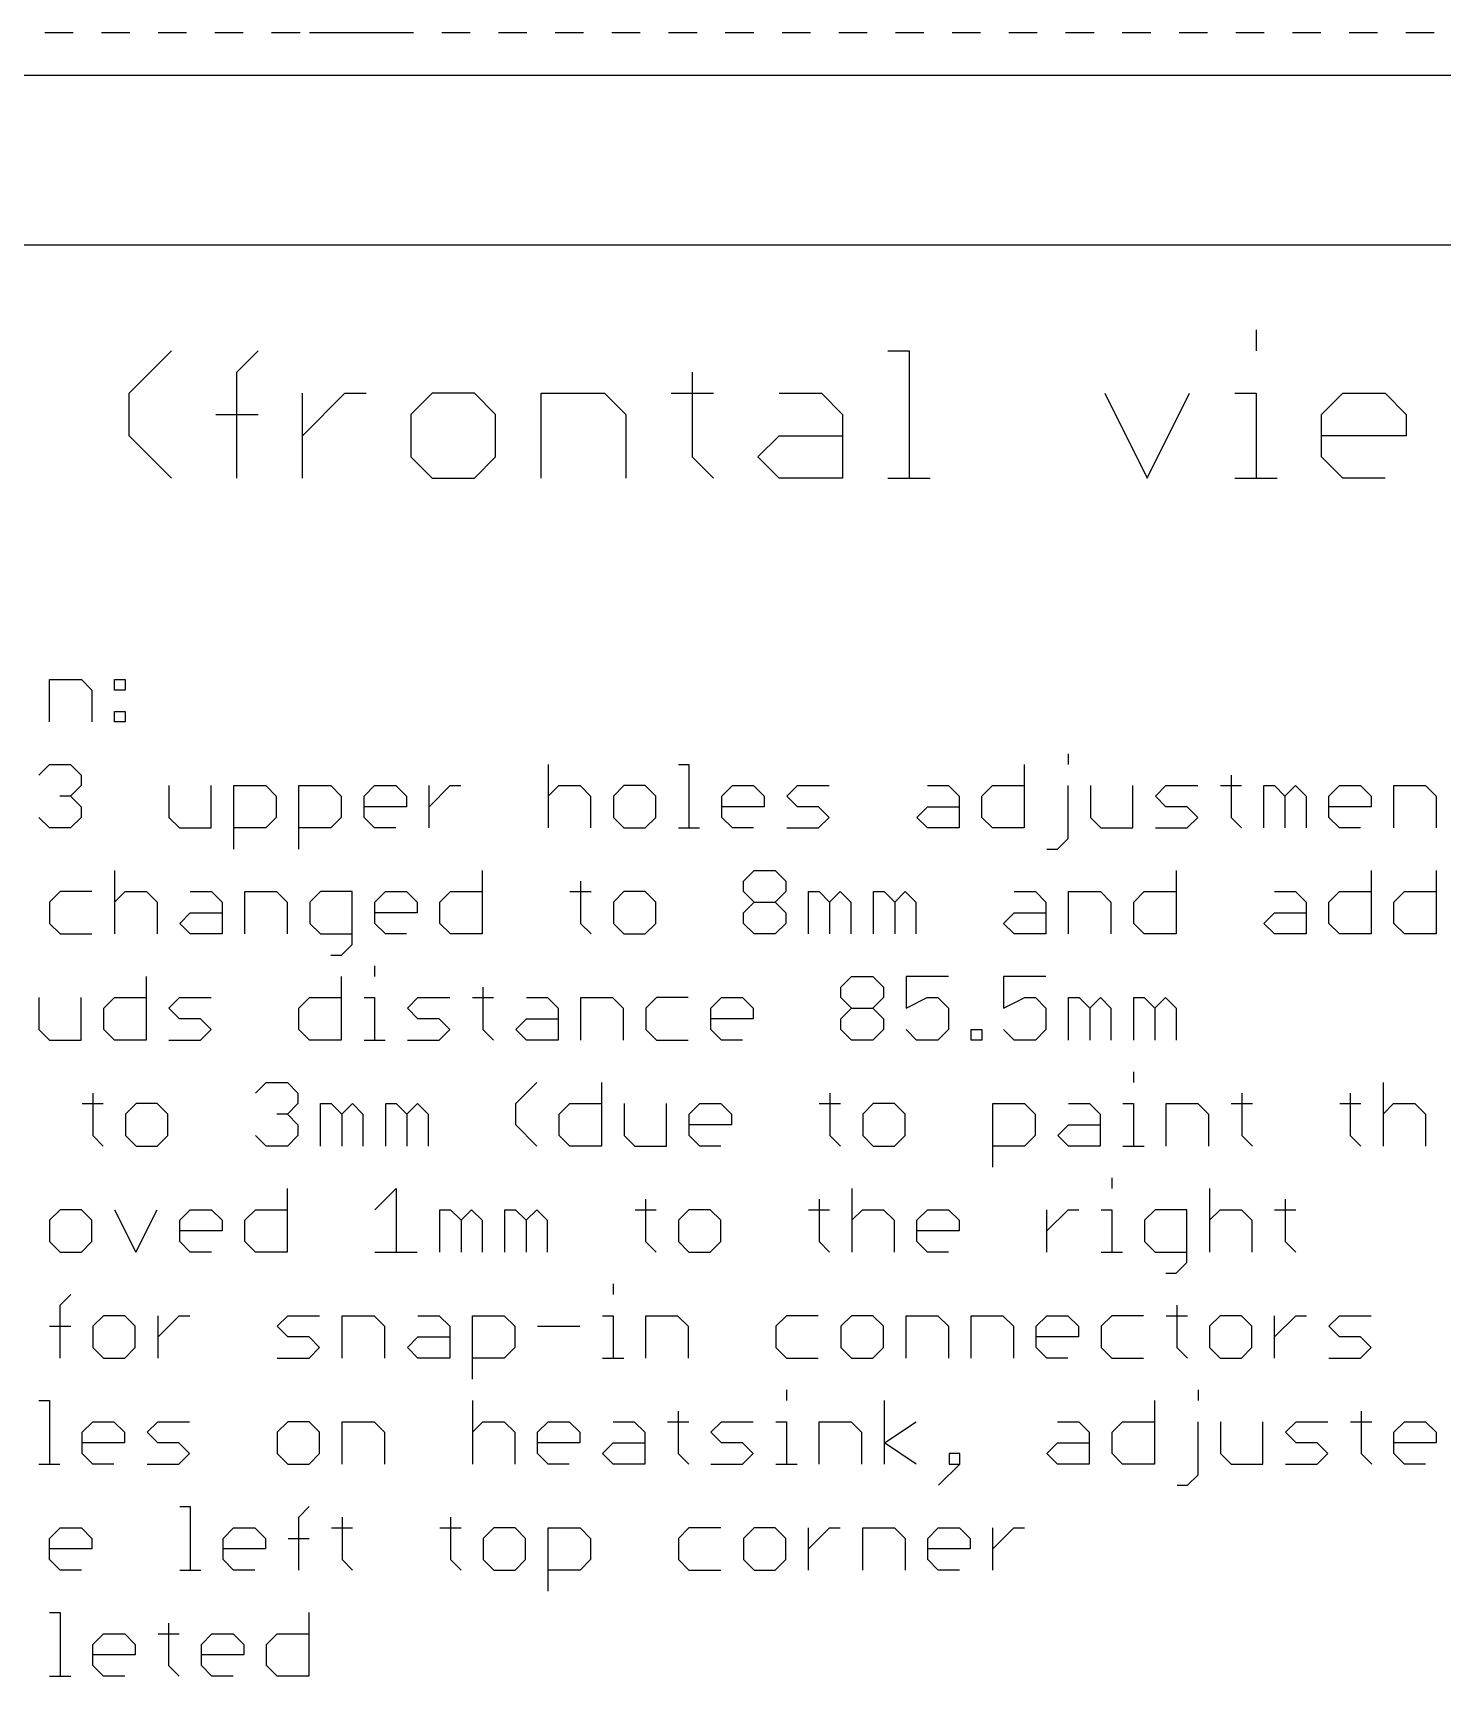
# Model space of a CAD drawing. Extents: x -7 to 590, y -59 to 445.
# Drawn here: x 54.8 to 104.6, y -58.1 to 0 of the extents above; entities that cross this region are included whole.
import ezdxf

# ---------------------------------------------------------------- set-up
doc = ezdxf.new("R2010")
doc.units = 0
doc.layers.add('20', color=7, linetype='CONTINUOUS')
doc.layers.add('47', color=2, linetype='CONTINUOUS')

msp = doc.modelspace()

# ---------------------------------------------------------------- linework, layer by layer
at = {"layer": '20'}
for p, q in [((56.1857, 0), (55.1786, 0)), ((58.1929, 0), (57.1857, 0)), ((60.2, 0), (59.1929, 0)), ((62.2071, 0), (61.2, 0)), ((64.2143, 0), (63.2071, 0)), ((66.2214, 0), (65.2143, 0)), ((68.2286, 0), (67.2214, 0)), ((70.2357, 0), (69.2286, 0)), ((72.2429, 0), (71.2357, 0)), ((74.25, 0), (73.2429, 0)), ((76.2571, 0), (75.25, 0)), ((78.2643, 0), (77.2571, 0)), ((80.2714, 0), (79.2643, 0)), ((82.2786, 0), (81.2714, 0)), ((84.2857, 0), (83.2786, 0)), ((86.2929, 0), (85.2857, 0)), ((88.3, 0), (87.2929, 0)), ((90.3071, 0), (89.3, 0)), ((92.3143, 0), (91.3071, 0)), ((94.3214, 0), (93.3143, 0)), ((96.3286, 0), (95.3214, 0)), ((98.3357, 0), (97.3286, 0)), ((100.3429, 0), (99.3357, 0)), ((102.35, 0), (101.3429, 0)), ((104.3571, 0), (103.35, 0)), ((5, -1.5), (285, -1.5))]:
    msp.add_line(p, q, dxfattribs=at)
at = {"layer": '47'}
for p, q in [((67.5, 0), (64.55, 0)), ((0.065, -7.5), (289.935, -7.5)), ((98.0473, -10.5009), (98.0473, -11.2502)), ((58.1646, -12.7488), (59.6632, -11.2502)), ((61.9832, -11.9995), (62.7325, -11.2502)), ((85.0209, -11.2502), (85.7702, -11.2502)), ((85.7702, -11.2502), (85.7702, -15.746)), ((61.9832, -15.746), (61.9832, -11.9995)), ((78.097, -11.9995), (78.097, -14.9967)), ((58.1646, -14.2474), (58.1646, -12.7488)), ((64.3032, -15.746), (64.3032, -12.7488)), ((64.3032, -14.2474), (65.8018, -12.7488)), ((65.8018, -12.7488), (66.5511, -12.7488)), ((68.8891, -12.7488), (68.1398, -13.4981)), ((70.3877, -12.7488), (68.8891, -12.7488)), ((71.137, -13.4981), (70.3877, -12.7488)), ((72.7437, -15.746), (72.7437, -12.7488)), ((72.7437, -12.7488), (74.9916, -12.7488)), ((74.9916, -12.7488), (75.7409, -13.4981)), ((77.3476, -12.7488), (78.8463, -12.7488)), ((81.1662, -12.7488), (82.6649, -12.7488)), ((82.6649, -12.7488), (83.4142, -13.4981)), ((92.6941, -12.7488), (94.1927, -15.746)), ((94.1927, -15.746), (95.6913, -12.7488)), ((97.298, -12.7488), (98.0473, -12.7488)), ((98.0473, -12.7488), (98.0473, -15.746)), ((100.3673, -13.4981), (101.1166, -12.7488)), ((101.1166, -12.7488), (102.6152, -12.7488)), ((102.6152, -12.7488), (103.3645, -13.4981)), ((61.2339, -13.4981), (62.7325, -13.4981)), ((68.1398, -13.4981), (68.1398, -14.9967)), ((71.137, -14.9967), (71.137, -13.4981)), ((75.7409, -13.4981), (75.7409, -15.746)), ((83.4142, -13.4981), (83.4142, -15.746)), ((100.3673, -14.9967), (100.3673, -13.4981)), ((103.3645, -13.4981), (103.3645, -14.2474)), ((59.6632, -15.746), (58.1646, -14.2474)), ((80.4169, -14.9967), (81.1662, -14.2474)), ((81.1662, -14.2474), (83.4142, -14.2474)), ((103.3645, -14.2474), (100.3673, -14.2474)), ((68.1398, -14.9967), (68.8891, -15.746)), ((70.3877, -15.746), (71.137, -14.9967)), ((78.097, -14.9967), (78.8463, -15.746)), ((81.1662, -15.746), (80.4169, -14.9967)), ((101.1166, -15.746), (100.3673, -14.9967)), ((68.8891, -15.746), (70.3877, -15.746)), ((83.4142, -15.746), (81.1662, -15.746)), ((85.0209, -15.746), (86.5195, -15.746)), ((97.298, -15.746), (98.7966, -15.746)), ((102.6152, -15.746), (101.1166, -15.746)), ((55.3519, -24.373), (55.3519, -22.8744)), ((55.3519, -22.8744), (56.4759, -22.8744)), ((56.4759, -22.8744), (56.8506, -23.249)), ((56.8506, -23.249), (56.8506, -24.373)), ((57.6539, -22.8744), (58.0286, -22.8744)), ((57.6539, -23.249), (57.6539, -22.8744)), ((58.0286, -23.249), (57.6539, -23.249)), ((58.0286, -22.8744), (58.0286, -23.249)), ((57.6539, -23.9983), (58.0286, -23.9983)), ((57.6539, -24.373), (57.6539, -23.9983)), ((58.0286, -24.373), (57.6539, -24.373)), ((58.0286, -23.9983), (58.0286, -24.373)), ((91.398, -25.5004), (91.398, -25.8751)), ((54.9683, -26.2497), (55.3429, -25.8751)), ((55.3429, -25.8751), (56.0922, -25.8751)), ((56.0922, -25.8751), (56.4669, -26.2497)), ((73.0003, -25.8751), (73.0003, -28.123)), ((77.6043, -25.8751), (77.9789, -25.8751)), ((77.9789, -25.8751), (77.9789, -28.123)), ((89.8454, -25.8751), (89.8454, -28.123)), ((56.4669, -26.6244), (56.0922, -26.999)), ((56.4669, -26.2497), (56.4669, -26.6244)), ((59.5722, -26.6244), (59.5722, -27.7483)), ((61.0708, -28.123), (61.0708, -26.6244)), ((61.8742, -28.8723), (61.8742, -26.6244)), ((61.8742, -26.6244), (62.9981, -26.6244)), ((62.9981, -26.6244), (63.3728, -26.999)), ((64.1761, -28.8723), (64.1761, -26.6244)), ((64.1761, -26.6244), (65.3001, -26.6244)), ((65.3001, -26.6244), (65.6748, -26.999)), ((66.4781, -26.999), (66.8528, -26.6244)), ((66.8528, -26.6244), (67.6021, -26.6244)), ((67.6021, -26.6244), (67.9767, -26.999)), ((68.7801, -28.123), (68.7801, -26.6244)), ((68.7801, -27.3737), (69.5294, -26.6244)), ((69.5294, -26.6244), (69.904, -26.6244)), ((73.0003, -26.999), (73.375, -26.6244)), ((73.375, -26.6244), (74.1243, -26.6244)), ((74.1243, -26.6244), (74.499, -26.999)), ((75.677, -26.6244), (75.3023, -26.999)), ((76.4263, -26.6244), (75.677, -26.6244)), ((76.8009, -26.999), (76.4263, -26.6244)), ((79.1389, -26.999), (79.5136, -26.6244)), ((79.5136, -26.6244), (80.2629, -26.6244)), ((80.2629, -26.6244), (80.6375, -26.999)), ((81.4409, -26.999), (81.8155, -26.6244)), ((81.8155, -26.6244), (82.9395, -26.6244)), ((86.4195, -26.6244), (87.1688, -26.6244)), ((87.1688, -26.6244), (87.5434, -26.999)), ((88.3468, -26.999), (88.7214, -26.6244)), ((88.7214, -26.6244), (89.8454, -26.6244)), ((91.398, -28.4977), (91.398, -26.6244)), ((92.1834, -26.6244), (92.1834, -27.7483)), ((93.682, -28.123), (93.682, -26.6244)), ((94.4854, -26.999), (94.86, -26.6244)), ((94.86, -26.6244), (95.984, -26.6244)), ((96.7873, -26.6244), (97.5366, -26.6244)), ((97.162, -26.2497), (97.162, -27.7483)), ((98.322, -28.123), (98.322, -26.6244)), ((98.322, -26.6244), (98.6966, -26.6244)), ((98.6966, -26.6244), (99.0713, -26.999)), ((99.0713, -26.999), (99.4459, -26.6244)), ((99.4459, -26.6244), (99.8206, -26.999)), ((100.6239, -26.999), (100.9986, -26.6244)), ((100.9986, -26.6244), (101.7479, -26.6244)), ((101.7479, -26.6244), (102.1225, -26.999)), ((102.9259, -28.123), (102.9259, -26.6244)), ((102.9259, -26.6244), (104.0499, -26.6244)), ((104.0499, -26.6244), (104.4245, -26.999)), ((56.0922, -26.999), (55.7176, -26.999)), ((56.0922, -26.999), (56.4669, -27.3737)), ((63.3728, -26.999), (63.3728, -27.7483)), ((65.6748, -26.999), (65.6748, -27.7483)), ((66.4781, -27.7483), (66.4781, -26.999)), ((67.9767, -26.999), (67.9767, -27.3737)), ((74.499, -26.999), (74.499, -28.123)), ((75.3023, -26.999), (75.3023, -27.7483)), ((76.8009, -27.7483), (76.8009, -26.999)), ((79.1389, -27.7483), (79.1389, -26.999)), ((80.6375, -26.999), (80.6375, -27.3737)), ((81.8155, -27.3737), (81.4409, -26.999)), ((87.5434, -26.999), (87.5434, -28.123)), ((88.3468, -27.7483), (88.3468, -26.999)), ((94.86, -27.3737), (94.4854, -26.999)), ((99.0713, -26.999), (99.0713, -28.123)), ((99.8206, -26.999), (99.8206, -28.123)), ((100.6239, -27.7483), (100.6239, -26.999)), ((102.1225, -26.999), (102.1225, -27.3737)), ((104.4245, -26.999), (104.4245, -28.123)), ((55.3429, -28.123), (54.9683, -27.7483)), ((56.4669, -27.7483), (56.0922, -28.123)), ((56.4669, -27.3737), (56.4669, -27.7483)), ((59.5722, -27.7483), (59.9469, -28.123)), ((63.3728, -27.7483), (62.9981, -28.123)), ((65.6748, -27.7483), (65.3001, -28.123)), ((67.9767, -27.3737), (66.4781, -27.3737)), ((66.8528, -28.123), (66.4781, -27.7483)), ((75.3023, -27.7483), (75.677, -28.123)), ((76.4263, -28.123), (76.8009, -27.7483)), ((80.6375, -27.3737), (79.1389, -27.3737)), ((79.5136, -28.123), (79.1389, -27.7483)), ((82.5648, -27.3737), (81.8155, -27.3737)), ((82.9395, -27.7483), (82.5648, -27.3737)), ((82.5648, -28.123), (82.9395, -27.7483)), ((86.0448, -27.7483), (86.4195, -27.3737)), ((86.4195, -28.123), (86.0448, -27.7483)), ((86.4195, -27.3737), (87.5434, -27.3737)), ((88.7214, -28.123), (88.3468, -27.7483)), ((92.1834, -27.7483), (92.558, -28.123)), ((95.6093, -27.3737), (94.86, -27.3737)), ((95.984, -27.7483), (95.6093, -27.3737)), ((95.6093, -28.123), (95.984, -27.7483)), ((97.162, -27.7483), (97.5366, -28.123)), ((102.1225, -27.3737), (100.6239, -27.3737)), ((100.9986, -28.123), (100.6239, -27.7483)), ((56.0922, -28.123), (55.3429, -28.123)), ((59.9469, -28.123), (61.0708, -28.123)), ((62.9981, -28.123), (61.8742, -28.123)), ((65.3001, -28.123), (64.1761, -28.123)), ((67.6021, -28.123), (66.8528, -28.123)), ((75.677, -28.123), (76.4263, -28.123)), ((77.6043, -28.123), (78.3536, -28.123)), ((80.2629, -28.123), (79.5136, -28.123)), ((81.4409, -28.123), (82.5648, -28.123)), ((87.5434, -28.123), (86.4195, -28.123)), ((89.8454, -28.123), (88.7214, -28.123)), ((92.558, -28.123), (93.682, -28.123)), ((94.4854, -28.123), (95.6093, -28.123)), ((101.7479, -28.123), (100.9986, -28.123)), ((90.6487, -28.8723), (91.0234, -28.8723)), ((91.0234, -28.8723), (91.398, -28.4977)), ((57.6539, -29.6251), (57.6539, -31.873)), ((70.6623, -29.6251), (70.6623, -31.873)), ((79.9062, -29.9997), (80.2809, -29.6251)), ((80.2809, -29.6251), (81.0302, -29.6251)), ((81.0302, -29.6251), (81.4049, -29.9997)), ((95.2166, -29.6251), (95.2166, -31.873)), ((102.1225, -29.6251), (102.1225, -31.873)), ((104.4245, -29.6251), (104.4245, -31.873)), ((74.1423, -29.9997), (74.1423, -31.4983)), ((79.9062, -30.3744), (79.9062, -29.9997)), ((81.4049, -29.9997), (81.4049, -30.3744)), ((55.7266, -30.3744), (55.3519, -30.749)), ((55.3519, -30.749), (55.3519, -31.4983)), ((56.8506, -30.3744), (55.7266, -30.3744)), ((57.6539, -30.749), (58.0286, -30.3744)), ((58.0286, -30.3744), (58.7779, -30.3744)), ((58.7779, -30.3744), (59.1525, -30.749)), ((59.1525, -30.749), (59.1525, -31.873)), ((60.3305, -30.3744), (61.0798, -30.3744)), ((61.0798, -30.3744), (61.4545, -30.749)), ((61.4545, -30.749), (61.4545, -31.873)), ((62.2578, -31.873), (62.2578, -30.3744)), ((62.2578, -30.3744), (63.3818, -30.3744)), ((63.3818, -30.3744), (63.7564, -30.749)), ((63.7564, -30.749), (63.7564, -31.873)), ((64.9345, -30.3744), (64.5598, -30.749)), ((64.5598, -30.749), (64.5598, -31.4983)), ((66.0584, -30.3744), (64.9345, -30.3744)), ((66.0584, -32.2477), (66.0584, -30.3744)), ((66.8618, -30.749), (67.2364, -30.3744)), ((66.8618, -31.4983), (66.8618, -30.749)), ((67.2364, -30.3744), (67.9857, -30.3744)), ((67.9857, -30.3744), (68.3604, -30.749)), ((68.3604, -30.749), (68.3604, -31.1237)), ((69.1637, -30.749), (69.5384, -30.3744)), ((69.1637, -31.4983), (69.1637, -30.749)), ((69.5384, -30.3744), (70.6623, -30.3744)), ((73.7677, -30.3744), (74.517, -30.3744)), ((75.677, -30.3744), (75.3023, -30.749)), ((75.3023, -30.749), (75.3023, -31.4983)), ((76.4263, -30.3744), (75.677, -30.3744)), ((76.8009, -30.749), (76.4263, -30.3744)), ((76.8009, -31.4983), (76.8009, -30.749)), ((80.2809, -30.749), (79.9062, -30.3744)), ((79.9062, -31.1237), (80.2809, -30.749)), ((80.2809, -30.749), (81.0302, -30.749)), ((81.4049, -30.3744), (81.0302, -30.749)), ((81.0302, -30.749), (81.4049, -31.1237)), ((82.2082, -31.873), (82.2082, -30.3744)), ((82.2082, -30.3744), (82.5829, -30.3744)), ((82.5829, -30.3744), (82.9575, -30.749)), ((82.9575, -30.749), (83.3322, -30.3744)), ((82.9575, -30.749), (82.9575, -31.873)), ((83.3322, -30.3744), (83.7068, -30.749)), ((83.7068, -30.749), (83.7068, -31.873)), ((84.5102, -31.873), (84.5102, -30.3744)), ((84.5102, -30.3744), (84.8848, -30.3744)), ((84.8848, -30.3744), (85.2595, -30.749)), ((85.2595, -30.749), (85.6341, -30.3744)), ((85.2595, -30.749), (85.2595, -31.873)), ((85.6341, -30.3744), (86.0088, -30.749)), ((86.0088, -30.749), (86.0088, -31.873)), ((89.4888, -30.3744), (90.2381, -30.3744)), ((90.2381, -30.3744), (90.6127, -30.749)), ((90.6127, -30.749), (90.6127, -31.873)), ((91.4161, -31.873), (91.4161, -30.3744)), ((91.4161, -30.3744), (92.54, -30.3744)), ((92.54, -30.3744), (92.9147, -30.749)), ((92.9147, -30.749), (92.9147, -31.873)), ((93.718, -30.749), (94.0927, -30.3744)), ((93.718, -31.4983), (93.718, -30.749)), ((94.0927, -30.3744), (95.2166, -30.3744)), ((98.6966, -30.3744), (99.4459, -30.3744)), ((99.4459, -30.3744), (99.8206, -30.749)), ((99.8206, -30.749), (99.8206, -31.873)), ((100.6239, -30.749), (100.9986, -30.3744)), ((100.6239, -31.4983), (100.6239, -30.749)), ((100.9986, -30.3744), (102.1225, -30.3744)), ((102.9259, -30.749), (103.3005, -30.3744)), ((102.9259, -31.4983), (102.9259, -30.749)), ((103.3005, -30.3744), (104.4245, -30.3744)), ((59.9559, -31.4983), (60.3305, -31.1237)), ((60.3305, -31.1237), (61.4545, -31.1237)), ((68.3604, -31.1237), (66.8618, -31.1237)), ((79.9062, -31.4983), (79.9062, -31.1237)), ((81.4049, -31.1237), (81.4049, -31.4983)), ((89.1141, -31.4983), (89.4888, -31.1237)), ((89.4888, -31.1237), (90.6127, -31.1237)), ((98.322, -31.4983), (98.6966, -31.1237)), ((98.6966, -31.1237), (99.8206, -31.1237)), ((55.3519, -31.4983), (55.7266, -31.873)), ((55.7266, -31.873), (56.8506, -31.873)), ((60.3305, -31.873), (59.9559, -31.4983)), ((61.4545, -31.873), (60.3305, -31.873)), ((64.5598, -31.4983), (64.9345, -31.873)), ((64.9345, -31.873), (66.0584, -31.873)), ((67.2364, -31.873), (66.8618, -31.4983)), ((67.9857, -31.873), (67.2364, -31.873)), ((69.5384, -31.873), (69.1637, -31.4983)), ((70.6623, -31.873), (69.5384, -31.873)), ((74.1423, -31.4983), (74.517, -31.873)), ((75.3023, -31.4983), (75.677, -31.873)), ((75.677, -31.873), (76.4263, -31.873)), ((76.4263, -31.873), (76.8009, -31.4983)), ((80.2809, -31.873), (79.9062, -31.4983)), ((81.0302, -31.873), (80.2809, -31.873)), ((81.4049, -31.4983), (81.0302, -31.873)), ((89.4888, -31.873), (89.1141, -31.4983)), ((90.6127, -31.873), (89.4888, -31.873)), ((94.0927, -31.873), (93.718, -31.4983)), ((95.2166, -31.873), (94.0927, -31.873)), ((98.6966, -31.873), (98.322, -31.4983)), ((99.8206, -31.873), (98.6966, -31.873)), ((100.9986, -31.873), (100.6239, -31.4983)), ((102.1225, -31.873), (100.9986, -31.873)), ((103.3005, -31.873), (102.9259, -31.4983)), ((104.4245, -31.873), (103.3005, -31.873)), ((65.6838, -32.6223), (66.0584, -32.2477)), ((65.3091, -32.6223), (65.6838, -32.6223)), ((66.8528, -33.0004), (66.8528, -33.3751)), ((58.7689, -33.3751), (58.7689, -35.623)), ((65.6748, -33.3751), (65.6748, -35.623)), ((83.3592, -33.7497), (83.7338, -33.3751)), ((83.7338, -33.3751), (84.4831, -33.3751)), ((84.4831, -33.3751), (84.8578, -33.7497)), ((87.1598, -33.3751), (85.6612, -33.3751)), ((85.6612, -33.3751), (85.6612, -34.499)), ((90.6127, -33.3751), (89.1141, -33.3751)), ((89.1141, -33.3751), (89.1141, -34.499)), ((54.9683, -34.1244), (54.9683, -35.2483)), ((56.4669, -35.623), (56.4669, -34.1244)), ((57.2702, -34.499), (57.6449, -34.1244)), ((57.6449, -34.1244), (58.7689, -34.1244)), ((59.5722, -34.499), (59.9469, -34.1244)), ((59.9469, -34.1244), (61.0708, -34.1244)), ((64.1761, -34.499), (64.5508, -34.1244)), ((64.5508, -34.1244), (65.6748, -34.1244)), ((66.4781, -34.1244), (66.8528, -34.1244)), ((66.8528, -34.1244), (66.8528, -35.623)), ((68.0127, -34.499), (68.3874, -34.1244)), ((68.3874, -34.1244), (69.5114, -34.1244)), ((70.3147, -34.1244), (71.064, -34.1244)), ((70.6894, -33.7497), (70.6894, -35.2483)), ((72.224, -34.1244), (72.9733, -34.1244)), ((72.9733, -34.1244), (73.348, -34.499)), ((74.1513, -35.623), (74.1513, -34.1244)), ((74.1513, -34.1244), (75.2753, -34.1244)), ((75.2753, -34.1244), (75.6499, -34.499)), ((76.8279, -34.1244), (76.4533, -34.499)), ((77.9519, -34.1244), (76.8279, -34.1244)), ((78.7553, -34.499), (79.1299, -34.1244)), ((79.1299, -34.1244), (79.8792, -34.1244)), ((79.8792, -34.1244), (80.2539, -34.499)), ((83.3592, -34.1244), (83.3592, -33.7497)), ((83.7338, -34.499), (83.3592, -34.1244)), ((84.8578, -34.1244), (84.4831, -34.499)), ((84.8578, -33.7497), (84.8578, -34.1244)), ((85.6612, -34.499), (86.4105, -34.1244)), ((86.4105, -34.1244), (86.7851, -34.1244)), ((86.7851, -34.1244), (87.1598, -34.499)), ((89.1141, -34.499), (89.8634, -34.1244)), ((89.8634, -34.1244), (90.2381, -34.1244)), ((90.2381, -34.1244), (90.6127, -34.499)), ((91.4161, -35.623), (91.4161, -34.1244)), ((91.4161, -34.1244), (91.7907, -34.1244)), ((91.7907, -34.1244), (92.1654, -34.499)), ((92.1654, -34.499), (92.54, -34.1244)), ((92.54, -34.1244), (92.9147, -34.499)), ((93.718, -35.623), (93.718, -34.1244)), ((93.718, -34.1244), (94.0927, -34.1244)), ((94.0927, -34.1244), (94.4673, -34.499)), ((94.4673, -34.499), (94.842, -34.1244)), ((94.842, -34.1244), (95.2166, -34.499)), ((57.2702, -35.2483), (57.2702, -34.499)), ((59.9469, -34.8737), (59.5722, -34.499)), ((60.6962, -34.8737), (59.9469, -34.8737)), ((61.0708, -35.2483), (60.6962, -34.8737)), ((64.1761, -35.2483), (64.1761, -34.499)), ((68.3874, -34.8737), (68.0127, -34.499)), ((69.1367, -34.8737), (68.3874, -34.8737)), ((69.5114, -35.2483), (69.1367, -34.8737)), ((71.8494, -35.2483), (72.224, -34.8737)), ((72.224, -34.8737), (73.348, -34.8737)), ((73.348, -34.499), (73.348, -35.623)), ((75.6499, -34.499), (75.6499, -35.623)), ((76.4533, -34.499), (76.4533, -35.2483)), ((78.7553, -35.2483), (78.7553, -34.499)), ((80.2539, -34.8737), (78.7553, -34.8737)), ((80.2539, -34.499), (80.2539, -34.8737)), ((83.3592, -34.8737), (83.7338, -34.499)), ((83.3592, -35.2483), (83.3592, -34.8737)), ((83.7338, -34.499), (84.4831, -34.499)), ((84.4831, -34.499), (84.8578, -34.8737)), ((84.8578, -34.8737), (84.8578, -35.2483)), ((87.1598, -34.499), (87.1598, -35.2483)), ((90.6127, -34.499), (90.6127, -35.2483)), ((92.1654, -34.499), (92.1654, -35.623)), ((92.9147, -34.499), (92.9147, -35.623)), ((94.4673, -34.499), (94.4673, -35.623)), ((95.2166, -34.499), (95.2166, -35.623)), ((54.9683, -35.2483), (55.3429, -35.623)), ((57.6449, -35.623), (57.2702, -35.2483)), ((60.6962, -35.623), (61.0708, -35.2483)), ((64.5508, -35.623), (64.1761, -35.2483)), ((69.1367, -35.623), (69.5114, -35.2483)), ((70.6894, -35.2483), (71.064, -35.623)), ((72.224, -35.623), (71.8494, -35.2483)), ((76.4533, -35.2483), (76.8279, -35.623)), ((79.1299, -35.623), (78.7553, -35.2483)), ((83.7338, -35.623), (83.3592, -35.2483)), ((84.8578, -35.2483), (84.4831, -35.623)), ((86.0358, -35.623), (85.6612, -35.2483)), ((87.1598, -35.2483), (86.7851, -35.623)), ((87.9631, -35.623), (87.9631, -35.2483)), ((87.9631, -35.2483), (88.3378, -35.2483)), ((88.3378, -35.2483), (88.3378, -35.623)), ((89.4888, -35.623), (89.1141, -35.2483)), ((90.6127, -35.2483), (90.2381, -35.623)), ((55.3429, -35.623), (56.4669, -35.623)), ((58.7689, -35.623), (57.6449, -35.623)), ((59.5722, -35.623), (60.6962, -35.623)), ((65.6748, -35.623), (64.5508, -35.623)), ((66.4781, -35.623), (67.2274, -35.623)), ((68.0127, -35.623), (69.1367, -35.623)), ((73.348, -35.623), (72.224, -35.623)), ((76.8279, -35.623), (77.9519, -35.623)), ((79.8792, -35.623), (79.1299, -35.623)), ((84.4831, -35.623), (83.7338, -35.623)), ((86.7851, -35.623), (86.0358, -35.623)), ((88.3378, -35.623), (87.9631, -35.623)), ((90.2381, -35.623), (89.4888, -35.623)), ((62.6415, -37.4997), (63.0161, -37.1251)), ((63.0161, -37.1251), (63.7655, -37.1251)), ((63.7655, -37.1251), (64.1401, -37.4997)), ((71.8494, -37.8744), (72.5987, -37.1251)), ((74.8826, -37.1251), (74.8826, -39.373)), ((93.709, -36.7504), (93.709, -37.1251)), ((102.5422, -37.1251), (102.5422, -39.373)), ((56.8776, -37.4997), (56.8776, -38.9983)), ((64.1401, -37.4997), (64.1401, -37.8744)), ((82.9665, -37.4997), (82.9665, -38.9983)), ((97.5456, -37.4997), (97.5456, -38.9983)), ((101.3822, -37.4997), (101.3822, -38.9983)), ((56.5029, -37.8744), (57.2522, -37.8744)), ((58.4122, -37.8744), (58.0376, -38.249)), ((58.0376, -38.249), (58.0376, -38.9983)), ((59.1615, -37.8744), (58.4122, -37.8744)), ((59.5362, -38.249), (59.1615, -37.8744)), ((59.5362, -38.9983), (59.5362, -38.249)), ((63.7655, -38.249), (63.3908, -38.249)), ((64.1401, -37.8744), (63.7655, -38.249)), ((63.7655, -38.249), (64.1401, -38.6237)), ((64.9435, -39.373), (64.9435, -37.8744)), ((64.9435, -37.8744), (65.3181, -37.8744)), ((65.3181, -37.8744), (65.6928, -38.249)), ((65.6928, -38.249), (66.0674, -37.8744)), ((65.6928, -38.249), (65.6928, -39.373)), ((66.0674, -37.8744), (66.4421, -38.249)), ((66.4421, -38.249), (66.4421, -39.373)), ((67.2454, -39.373), (67.2454, -37.8744)), ((67.2454, -37.8744), (67.6201, -37.8744)), ((67.6201, -37.8744), (67.9947, -38.249)), ((67.9947, -38.249), (68.3694, -37.8744)), ((67.9947, -38.249), (67.9947, -39.373)), ((68.3694, -37.8744), (68.744, -38.249)), ((68.744, -38.249), (68.744, -39.373)), ((71.8494, -38.6237), (71.8494, -37.8744)), ((73.384, -38.249), (73.7587, -37.8744)), ((73.384, -38.9983), (73.384, -38.249)), ((73.7587, -37.8744), (74.8826, -37.8744)), ((75.686, -37.8744), (75.686, -38.9983)), ((77.1846, -39.373), (77.1846, -37.8744)), ((77.9879, -38.249), (78.3626, -37.8744)), ((77.9879, -38.9983), (77.9879, -38.249)), ((78.3626, -37.8744), (79.1119, -37.8744)), ((79.1119, -37.8744), (79.4865, -38.249)), ((79.4865, -38.249), (79.4865, -38.6237)), ((82.5919, -37.8744), (83.3412, -37.8744)), ((84.5012, -37.8744), (84.1265, -38.249)), ((84.1265, -38.249), (84.1265, -38.9983)), ((85.2505, -37.8744), (84.5012, -37.8744)), ((85.6251, -38.249), (85.2505, -37.8744)), ((85.6251, -38.9983), (85.6251, -38.249)), ((88.7304, -40.1223), (88.7304, -37.8744)), ((88.7304, -37.8744), (89.8544, -37.8744)), ((89.8544, -37.8744), (90.2291, -38.249)), ((90.2291, -38.249), (90.2291, -38.9983)), ((91.4071, -37.8744), (92.1564, -37.8744)), ((92.1564, -37.8744), (92.531, -38.249)), ((92.531, -38.249), (92.531, -39.373)), ((93.3344, -37.8744), (93.709, -37.8744)), ((93.709, -37.8744), (93.709, -39.373)), ((94.869, -39.373), (94.869, -37.8744)), ((94.869, -37.8744), (95.993, -37.8744)), ((95.993, -37.8744), (96.3676, -38.249)), ((96.3676, -38.249), (96.3676, -39.373)), ((97.171, -37.8744), (97.9203, -37.8744)), ((101.0076, -37.8744), (101.7569, -37.8744)), ((102.5422, -38.249), (102.9169, -37.8744)), ((102.9169, -37.8744), (103.6662, -37.8744)), ((103.6662, -37.8744), (104.0408, -38.249)), ((104.0408, -38.249), (104.0408, -39.373)), ((64.1401, -38.6237), (64.1401, -38.9983)), ((72.5987, -39.373), (71.8494, -38.6237)), ((79.4865, -38.6237), (77.9879, -38.6237)), ((91.0324, -38.9983), (91.4071, -38.6237)), ((91.4071, -38.6237), (92.531, -38.6237)), ((56.8776, -38.9983), (57.2522, -39.373)), ((58.0376, -38.9983), (58.4122, -39.373)), ((58.4122, -39.373), (59.1615, -39.373)), ((59.1615, -39.373), (59.5362, -38.9983)), ((63.0161, -39.373), (62.6415, -38.9983)), ((63.7655, -39.373), (63.0161, -39.373)), ((64.1401, -38.9983), (63.7655, -39.373)), ((73.7587, -39.373), (73.384, -38.9983)), ((74.8826, -39.373), (73.7587, -39.373)), ((75.686, -38.9983), (76.0606, -39.373)), ((76.0606, -39.373), (77.1846, -39.373)), ((78.3626, -39.373), (77.9879, -38.9983)), ((79.1119, -39.373), (78.3626, -39.373)), ((82.9665, -38.9983), (83.3412, -39.373)), ((84.1265, -38.9983), (84.5012, -39.373)), ((84.5012, -39.373), (85.2505, -39.373)), ((85.2505, -39.373), (85.6251, -38.9983)), ((89.8544, -39.373), (88.7304, -39.373)), ((90.2291, -38.9983), (89.8544, -39.373)), ((91.4071, -39.373), (91.0324, -38.9983)), ((92.531, -39.373), (91.4071, -39.373)), ((93.3344, -39.373), (94.0837, -39.373)), ((97.5456, -38.9983), (97.9203, -39.373)), ((101.3822, -38.9983), (101.7569, -39.373)), ((92.9417, -40.5004), (92.9417, -40.8751)), ((63.7564, -40.8751), (63.7564, -43.123)), ((66.8618, -41.6244), (67.6111, -40.8751)), ((67.6111, -40.8751), (67.6111, -43.123)), ((76.4443, -41.2497), (76.4443, -42.7483)), ((82.5829, -41.2497), (82.5829, -42.7483)), ((83.7428, -40.8751), (83.7428, -43.123)), ((96.4037, -40.8751), (96.4037, -43.123)), ((99.0803, -41.2497), (99.0803, -42.7483)), ((55.7266, -41.6244), (55.3519, -41.999)), ((56.4759, -41.6244), (55.7266, -41.6244)), ((56.8506, -41.999), (56.4759, -41.6244)), ((57.6539, -41.6244), (58.4032, -43.123)), ((58.4032, -43.123), (59.1525, -41.6244)), ((59.9559, -41.999), (60.3305, -41.6244)), ((60.3305, -41.6244), (61.0798, -41.6244)), ((61.0798, -41.6244), (61.4545, -41.999)), ((62.2578, -41.999), (62.6325, -41.6244)), ((62.6325, -41.6244), (63.7564, -41.6244)), ((69.1637, -43.123), (69.1637, -41.6244)), ((69.1637, -41.6244), (69.5384, -41.6244)), ((69.5384, -41.6244), (69.913, -41.999)), ((69.913, -41.999), (70.2877, -41.6244)), ((70.2877, -41.6244), (70.6623, -41.999)), ((71.4657, -43.123), (71.4657, -41.6244)), ((71.4657, -41.6244), (71.8404, -41.6244)), ((71.8404, -41.6244), (72.215, -41.999)), ((72.215, -41.999), (72.5897, -41.6244)), ((72.5897, -41.6244), (72.9643, -41.999)), ((76.0696, -41.6244), (76.8189, -41.6244)), ((77.9789, -41.6244), (77.6043, -41.999)), ((78.7282, -41.6244), (77.9789, -41.6244)), ((79.1029, -41.999), (78.7282, -41.6244)), ((82.2082, -41.6244), (82.9575, -41.6244)), ((83.7428, -41.999), (84.1175, -41.6244)), ((84.1175, -41.6244), (84.8668, -41.6244)), ((84.8668, -41.6244), (85.2415, -41.999)), ((86.0448, -41.999), (86.4195, -41.6244)), ((86.4195, -41.6244), (87.1688, -41.6244)), ((87.1688, -41.6244), (87.5434, -41.999)), ((90.6487, -43.123), (90.6487, -41.6244)), ((90.6487, -42.3737), (91.398, -41.6244)), ((91.398, -41.6244), (91.7727, -41.6244)), ((92.567, -41.6244), (92.9417, -41.6244)), ((92.9417, -41.6244), (92.9417, -43.123)), ((94.4763, -41.6244), (94.1017, -41.999)), ((95.6003, -41.6244), (94.4763, -41.6244)), ((95.6003, -43.4977), (95.6003, -41.6244)), ((96.4037, -41.999), (96.7783, -41.6244)), ((96.7783, -41.6244), (97.5276, -41.6244)), ((97.5276, -41.6244), (97.9023, -41.999)), ((98.7056, -41.6244), (99.4549, -41.6244)), ((55.3519, -41.999), (55.3519, -42.7483)), ((56.8506, -42.7483), (56.8506, -41.999)), ((59.9559, -42.7483), (59.9559, -41.999)), ((61.4545, -42.3737), (59.9559, -42.3737)), ((61.4545, -41.999), (61.4545, -42.3737)), ((62.2578, -42.7483), (62.2578, -41.999)), ((69.913, -41.999), (69.913, -43.123)), ((70.6623, -41.999), (70.6623, -43.123)), ((72.215, -41.999), (72.215, -43.123)), ((72.9643, -41.999), (72.9643, -43.123)), ((77.6043, -41.999), (77.6043, -42.7483)), ((79.1029, -42.7483), (79.1029, -41.999)), ((85.2415, -41.999), (85.2415, -43.123)), ((86.0448, -42.7483), (86.0448, -41.999)), ((87.5434, -42.3737), (86.0448, -42.3737)), ((87.5434, -41.999), (87.5434, -42.3737)), ((94.1017, -41.999), (94.1017, -42.7483)), ((97.9023, -41.999), (97.9023, -43.123)), ((55.3519, -42.7483), (55.7266, -43.123)), ((56.4759, -43.123), (56.8506, -42.7483)), ((60.3305, -43.123), (59.9559, -42.7483)), ((62.6325, -43.123), (62.2578, -42.7483)), ((76.4443, -42.7483), (76.8189, -43.123)), ((77.6043, -42.7483), (77.9789, -43.123)), ((78.7282, -43.123), (79.1029, -42.7483)), ((82.5829, -42.7483), (82.9575, -43.123)), ((86.4195, -43.123), (86.0448, -42.7483)), ((94.1017, -42.7483), (94.4763, -43.123)), ((99.0803, -42.7483), (99.4549, -43.123)), ((55.7266, -43.123), (56.4759, -43.123)), ((61.0798, -43.123), (60.3305, -43.123)), ((63.7564, -43.123), (62.6325, -43.123)), ((66.8618, -43.123), (68.3604, -43.123)), ((77.9789, -43.123), (78.7282, -43.123)), ((87.1688, -43.123), (86.4195, -43.123)), ((92.567, -43.123), (93.3164, -43.123)), ((94.4763, -43.123), (95.6003, -43.123)), ((95.2257, -43.8723), (95.6003, -43.4977)), ((94.851, -43.8723), (95.2257, -43.8723)), ((55.7266, -44.9997), (56.1012, -44.6251)), ((75.2933, -44.2504), (75.2933, -44.6251)), ((55.7266, -46.873), (55.7266, -44.9997)), ((95.2437, -44.9997), (95.2437, -46.4983)), ((55.3519, -45.749), (56.1012, -45.749)), ((57.2612, -45.3744), (56.8866, -45.749)), ((56.8866, -45.749), (56.8866, -46.4983)), ((58.0105, -45.3744), (57.2612, -45.3744)), ((58.3852, -45.749), (58.0105, -45.3744)), ((58.3852, -46.4983), (58.3852, -45.749)), ((59.1885, -46.873), (59.1885, -45.3744)), ((59.1885, -46.1237), (59.9379, -45.3744)), ((59.9379, -45.3744), (60.3125, -45.3744)), ((63.4088, -45.749), (63.7835, -45.3744)), ((63.7835, -46.1237), (63.4088, -45.749)), ((63.7835, -45.3744), (64.9074, -45.3744)), ((65.7108, -46.873), (65.7108, -45.3744)), ((65.7108, -45.3744), (66.8347, -45.3744)), ((66.8347, -45.3744), (67.2094, -45.749)), ((67.2094, -45.749), (67.2094, -46.873)), ((68.3874, -45.3744), (69.1367, -45.3744)), ((69.1367, -45.3744), (69.5114, -45.749)), ((69.5114, -45.749), (69.5114, -46.873)), ((70.3147, -47.6223), (70.3147, -45.3744)), ((70.3147, -45.3744), (71.4387, -45.3744)), ((71.4387, -45.3744), (71.8133, -45.749)), ((71.8133, -45.749), (71.8133, -46.4983)), ((72.6167, -45.749), (74.1153, -45.749)), ((74.9186, -45.3744), (75.2933, -45.3744)), ((75.2933, -45.3744), (75.2933, -46.873)), ((76.4533, -46.873), (76.4533, -45.3744)), ((76.4533, -45.3744), (77.5772, -45.3744)), ((77.5772, -45.3744), (77.9519, -45.749)), ((77.9519, -45.749), (77.9519, -46.873)), ((81.4319, -45.3744), (81.0572, -45.749)), ((81.0572, -45.749), (81.0572, -46.4983)), ((82.5558, -45.3744), (81.4319, -45.3744)), ((83.7338, -45.3744), (83.3592, -45.749)), ((83.3592, -45.749), (83.3592, -46.4983)), ((84.4831, -45.3744), (83.7338, -45.3744)), ((84.8578, -45.749), (84.4831, -45.3744)), ((84.8578, -46.4983), (84.8578, -45.749)), ((85.6612, -46.873), (85.6612, -45.3744)), ((85.6612, -45.3744), (86.7851, -45.3744)), ((86.7851, -45.3744), (87.1598, -45.749)), ((87.1598, -45.749), (87.1598, -46.873)), ((87.9631, -46.873), (87.9631, -45.3744)), ((87.9631, -45.3744), (89.0871, -45.3744)), ((89.0871, -45.3744), (89.4617, -45.749)), ((89.4617, -45.749), (89.4617, -46.873)), ((90.2651, -45.749), (90.6397, -45.3744)), ((90.2651, -46.4983), (90.2651, -45.749)), ((90.6397, -45.3744), (91.389, -45.3744)), ((91.389, -45.3744), (91.7637, -45.749)), ((91.7637, -45.749), (91.7637, -46.1237)), ((92.9417, -45.3744), (92.567, -45.749)), ((92.567, -45.749), (92.567, -46.4983)), ((94.0657, -45.3744), (92.9417, -45.3744)), ((94.869, -45.3744), (95.6183, -45.3744)), ((96.7783, -45.3744), (96.4037, -45.749)), ((96.4037, -45.749), (96.4037, -46.4983)), ((97.5276, -45.3744), (96.7783, -45.3744)), ((97.9023, -45.749), (97.5276, -45.3744)), ((97.9023, -46.4983), (97.9023, -45.749)), ((98.7056, -46.873), (98.7056, -45.3744)), ((98.7056, -46.1237), (99.4549, -45.3744)), ((99.4549, -45.3744), (99.8296, -45.3744)), ((100.6239, -45.749), (100.9986, -45.3744)), ((100.9986, -46.1237), (100.6239, -45.749)), ((100.9986, -45.3744), (102.1225, -45.3744)), ((56.8866, -46.4983), (57.2612, -46.873)), ((58.0105, -46.873), (58.3852, -46.4983)), ((64.5328, -46.1237), (63.7835, -46.1237)), ((64.9074, -46.4983), (64.5328, -46.1237)), ((64.5328, -46.873), (64.9074, -46.4983)), ((68.0127, -46.4983), (68.3874, -46.1237)), ((68.3874, -46.873), (68.0127, -46.4983)), ((68.3874, -46.1237), (69.5114, -46.1237)), ((71.8133, -46.4983), (71.4387, -46.873)), ((81.0572, -46.4983), (81.4319, -46.873)), ((83.3592, -46.4983), (83.7338, -46.873)), ((84.4831, -46.873), (84.8578, -46.4983)), ((91.7637, -46.1237), (90.2651, -46.1237)), ((90.6397, -46.873), (90.2651, -46.4983)), ((92.567, -46.4983), (92.9417, -46.873)), ((95.2437, -46.4983), (95.6183, -46.873)), ((96.4037, -46.4983), (96.7783, -46.873)), ((97.5276, -46.873), (97.9023, -46.4983)), ((101.7479, -46.1237), (100.9986, -46.1237)), ((102.1225, -46.4983), (101.7479, -46.1237)), ((101.7479, -46.873), (102.1225, -46.4983)), ((57.2612, -46.873), (58.0105, -46.873)), ((63.4088, -46.873), (64.5328, -46.873)), ((69.5114, -46.873), (68.3874, -46.873)), ((71.4387, -46.873), (70.3147, -46.873)), ((74.9186, -46.873), (75.668, -46.873)), ((81.4319, -46.873), (82.5558, -46.873)), ((83.7338, -46.873), (84.4831, -46.873)), ((91.389, -46.873), (90.6397, -46.873)), ((92.9417, -46.873), (94.0657, -46.873)), ((96.7783, -46.873), (97.5276, -46.873)), ((100.6239, -46.873), (101.7479, -46.873)), ((81.4319, -48.0004), (81.4319, -48.3751)), ((96.002, -48.0004), (96.002, -48.3751)), ((54.9683, -48.3751), (55.3429, -48.3751)), ((55.3429, -48.3751), (55.3429, -50.623)), ((70.3147, -48.3751), (70.3147, -50.623)), ((77.5953, -48.7497), (77.5953, -50.2483)), ((84.8938, -50.623), (84.8938, -48.3751)), ((94.4493, -48.3751), (94.4493, -50.623)), ((101.7659, -48.7497), (101.7659, -50.2483)), ((56.5029, -49.499), (56.8776, -49.1244)), ((56.8776, -49.1244), (57.6269, -49.1244)), ((57.6269, -49.1244), (58.0015, -49.499)), ((58.8049, -49.499), (59.1795, -49.1244)), ((59.1795, -49.1244), (60.3035, -49.1244)), ((63.7835, -49.1244), (63.4088, -49.499)), ((64.5328, -49.1244), (63.7835, -49.1244)), ((64.9074, -49.499), (64.5328, -49.1244)), ((65.7108, -50.623), (65.7108, -49.1244)), ((65.7108, -49.1244), (66.8347, -49.1244)), ((66.8347, -49.1244), (67.2094, -49.499)), ((70.3147, -49.499), (70.6894, -49.1244)), ((70.6894, -49.1244), (71.4387, -49.1244)), ((71.4387, -49.1244), (71.8133, -49.499)), ((72.6167, -49.499), (72.9913, -49.1244)), ((72.9913, -49.1244), (73.7406, -49.1244)), ((73.7406, -49.1244), (74.1153, -49.499)), ((75.2933, -49.1244), (76.0426, -49.1244)), ((76.0426, -49.1244), (76.4173, -49.499)), ((77.2206, -49.1244), (77.9699, -49.1244)), ((78.7553, -49.499), (79.1299, -49.1244)), ((79.1299, -49.1244), (80.2539, -49.1244)), ((81.0572, -49.1244), (81.4319, -49.1244)), ((81.4319, -49.1244), (81.4319, -50.623)), ((82.5919, -50.623), (82.5919, -49.1244)), ((82.5919, -49.1244), (83.7158, -49.1244)), ((83.7158, -49.1244), (84.0905, -49.499)), ((84.8938, -49.8737), (86.0178, -49.1244)), ((91.0234, -49.1244), (91.7727, -49.1244)), ((91.7727, -49.1244), (92.1474, -49.499)), ((92.9507, -49.499), (93.3254, -49.1244)), ((93.3254, -49.1244), (94.4493, -49.1244)), ((96.002, -50.9977), (96.002, -49.1244)), ((96.7873, -49.1244), (96.7873, -50.2483)), ((98.2859, -50.623), (98.2859, -49.1244)), ((99.0893, -49.499), (99.4639, -49.1244)), ((99.4639, -49.1244), (100.5879, -49.1244)), ((101.3912, -49.1244), (102.1406, -49.1244)), ((102.9259, -49.499), (103.3005, -49.1244)), ((103.3005, -49.1244), (104.0499, -49.1244)), ((104.0499, -49.1244), (104.4245, -49.499)), ((56.5029, -50.2483), (56.5029, -49.499)), ((58.0015, -49.8737), (56.5029, -49.8737)), ((58.0015, -49.499), (58.0015, -49.8737)), ((59.1795, -49.8737), (58.8049, -49.499)), ((59.9288, -49.8737), (59.1795, -49.8737)), ((60.3035, -50.2483), (59.9288, -49.8737)), ((63.4088, -49.499), (63.4088, -50.2483)), ((64.9074, -50.2483), (64.9074, -49.499)), ((67.2094, -49.499), (67.2094, -50.623)), ((71.8133, -49.499), (71.8133, -50.623)), ((72.6167, -50.2483), (72.6167, -49.499)), ((74.1153, -49.8737), (72.6167, -49.8737)), ((74.1153, -49.499), (74.1153, -49.8737)), ((74.9186, -50.2483), (75.2933, -49.8737)), ((75.2933, -49.8737), (76.4173, -49.8737)), ((76.4173, -49.499), (76.4173, -50.623)), ((79.1299, -49.8737), (78.7553, -49.499)), ((79.8792, -49.8737), (79.1299, -49.8737)), ((80.2539, -50.2483), (79.8792, -49.8737)), ((84.0905, -49.499), (84.0905, -50.623)), ((86.0178, -50.623), (84.8938, -49.8737)), ((90.6487, -50.2483), (91.0234, -49.8737)), ((91.0234, -49.8737), (92.1474, -49.8737)), ((92.1474, -49.499), (92.1474, -50.623)), ((92.9507, -50.2483), (92.9507, -49.499)), ((99.4639, -49.8737), (99.0893, -49.499)), ((100.2132, -49.8737), (99.4639, -49.8737)), ((100.5879, -50.2483), (100.2132, -49.8737)), ((102.9259, -50.2483), (102.9259, -49.499)), ((104.4245, -49.8737), (102.9259, -49.8737)), ((104.4245, -49.499), (104.4245, -49.8737)), ((56.8776, -50.623), (56.5029, -50.2483)), ((59.9288, -50.623), (60.3035, -50.2483)), ((63.4088, -50.2483), (63.7835, -50.623)), ((64.5328, -50.623), (64.9074, -50.2483)), ((72.9913, -50.623), (72.6167, -50.2483)), ((75.2933, -50.623), (74.9186, -50.2483)), ((77.5953, -50.2483), (77.9699, -50.623)), ((79.8792, -50.623), (80.2539, -50.2483)), ((87.5614, -50.2483), (87.1868, -50.2483)), ((87.1868, -50.2483), (87.1868, -50.623)), ((87.5614, -50.623), (87.5614, -50.2483)), ((91.0234, -50.623), (90.6487, -50.2483)), ((93.3254, -50.623), (92.9507, -50.2483)), ((96.7873, -50.2483), (97.162, -50.623)), ((100.2132, -50.623), (100.5879, -50.2483)), ((101.7659, -50.2483), (102.1406, -50.623)), ((103.3005, -50.623), (102.9259, -50.2483)), ((54.9683, -50.623), (55.7176, -50.623)), ((57.6269, -50.623), (56.8776, -50.623)), ((58.8049, -50.623), (59.9288, -50.623)), ((63.7835, -50.623), (64.5328, -50.623)), ((73.7406, -50.623), (72.9913, -50.623)), ((76.4173, -50.623), (75.2933, -50.623)), ((78.7553, -50.623), (79.8792, -50.623)), ((81.0572, -50.623), (81.8065, -50.623)), ((86.8121, -51.3723), (87.5614, -50.623)), ((87.1868, -50.623), (87.5614, -50.623)), ((92.1474, -50.623), (91.0234, -50.623)), ((94.4493, -50.623), (93.3254, -50.623)), ((95.6273, -51.3723), (96.002, -50.9977)), ((97.162, -50.623), (98.2859, -50.623)), ((99.0893, -50.623), (100.2132, -50.623)), ((104.0499, -50.623), (103.3005, -50.623)), ((95.2527, -51.3723), (95.6273, -51.3723)), ((59.9559, -52.1251), (60.3305, -52.1251)), ((60.3305, -52.1251), (60.3305, -54.373)), ((64.1671, -52.4997), (64.5418, -52.1251)), ((55.3519, -53.249), (55.7266, -52.8744)), ((55.7266, -52.8744), (56.4759, -52.8744)), ((56.4759, -52.8744), (56.8506, -53.249)), ((61.4905, -53.249), (61.8652, -52.8744)), ((61.8652, -52.8744), (62.6145, -52.8744)), ((62.6145, -52.8744), (62.9891, -53.249)), ((64.1671, -54.373), (64.1671, -52.4997)), ((65.3271, -52.8744), (66.0764, -52.8744)), ((65.7018, -52.4997), (65.7018, -53.9983)), ((69.1637, -52.8744), (69.913, -52.8744)), ((69.5384, -52.4997), (69.5384, -53.9983)), ((71.073, -52.8744), (70.6984, -53.249)), ((71.8223, -52.8744), (71.073, -52.8744)), ((72.197, -53.249), (71.8223, -52.8744)), ((73.0003, -55.1223), (73.0003, -52.8744)), ((73.0003, -52.8744), (74.1243, -52.8744)), ((74.1243, -52.8744), (74.499, -53.249)), ((77.9789, -52.8744), (77.6043, -53.249)), ((79.1029, -52.8744), (77.9789, -52.8744)), ((80.2809, -52.8744), (79.9062, -53.249)), ((81.0302, -52.8744), (80.2809, -52.8744)), ((81.4049, -53.249), (81.0302, -52.8744)), ((82.2082, -54.373), (82.2082, -52.8744)), ((82.2082, -53.6237), (82.9575, -52.8744)), ((82.9575, -52.8744), (83.3322, -52.8744)), ((84.1265, -54.373), (84.1265, -52.8744)), ((84.1265, -52.8744), (85.2505, -52.8744)), ((85.2505, -52.8744), (85.6251, -53.249)), ((86.4285, -53.249), (86.8031, -52.8744)), ((86.8031, -52.8744), (87.5524, -52.8744)), ((87.5524, -52.8744), (87.9271, -53.249)), ((88.7304, -54.373), (88.7304, -52.8744)), ((88.7304, -53.6237), (89.4797, -52.8744)), ((89.4797, -52.8744), (89.8544, -52.8744)), ((55.3519, -53.9983), (55.3519, -53.249)), ((56.8506, -53.249), (56.8506, -53.6237)), ((61.4905, -53.9983), (61.4905, -53.249)), ((62.9891, -53.249), (62.9891, -53.6237)), ((63.7925, -53.249), (64.5418, -53.249)), ((70.6984, -53.249), (70.6984, -53.9983)), ((72.197, -53.9983), (72.197, -53.249)), ((74.499, -53.249), (74.499, -53.9983)), ((77.6043, -53.249), (77.6043, -53.9983)), ((79.9062, -53.249), (79.9062, -53.9983)), ((81.4049, -53.9983), (81.4049, -53.249)), ((85.6251, -53.249), (85.6251, -54.373)), ((86.4285, -53.9983), (86.4285, -53.249)), ((87.9271, -53.249), (87.9271, -53.6237)), ((56.8506, -53.6237), (55.3519, -53.6237)), ((55.7266, -54.373), (55.3519, -53.9983)), ((62.9891, -53.6237), (61.4905, -53.6237)), ((61.8652, -54.373), (61.4905, -53.9983)), ((65.7018, -53.9983), (66.0764, -54.373)), ((69.5384, -53.9983), (69.913, -54.373)), ((70.6984, -53.9983), (71.073, -54.373)), ((71.8223, -54.373), (72.197, -53.9983)), ((74.499, -53.9983), (74.1243, -54.373)), ((77.6043, -53.9983), (77.9789, -54.373)), ((79.9062, -53.9983), (80.2809, -54.373)), ((81.0302, -54.373), (81.4049, -53.9983)), ((87.9271, -53.6237), (86.4285, -53.6237)), ((86.8031, -54.373), (86.4285, -53.9983)), ((56.4759, -54.373), (55.7266, -54.373)), ((59.9559, -54.373), (60.7052, -54.373)), ((62.6145, -54.373), (61.8652, -54.373)), ((71.073, -54.373), (71.8223, -54.373)), ((74.1243, -54.373), (73.0003, -54.373)), ((77.9789, -54.373), (79.1029, -54.373)), ((80.2809, -54.373), (81.0302, -54.373)), ((87.5524, -54.373), (86.8031, -54.373)), ((55.3519, -55.8751), (55.7266, -55.8751)), ((55.7266, -55.8751), (55.7266, -58.123)), ((59.5632, -56.2497), (59.5632, -57.7483)), ((64.5238, -55.8751), (64.5238, -58.123)), ((56.8866, -56.999), (57.2612, -56.6244)), ((57.2612, -56.6244), (58.0105, -56.6244)), ((58.0105, -56.6244), (58.3852, -56.999)), ((59.1885, -56.6244), (59.9379, -56.6244)), ((60.7232, -56.999), (61.0978, -56.6244)), ((61.0978, -56.6244), (61.8471, -56.6244)), ((61.8471, -56.6244), (62.2218, -56.999)), ((63.0252, -56.999), (63.3998, -56.6244)), ((63.3998, -56.6244), (64.5238, -56.6244)), ((56.8866, -57.7483), (56.8866, -56.999)), ((58.3852, -57.3737), (56.8866, -57.3737)), ((58.3852, -56.999), (58.3852, -57.3737)), ((60.7232, -57.7483), (60.7232, -56.999)), ((62.2218, -57.3737), (60.7232, -57.3737)), ((62.2218, -56.999), (62.2218, -57.3737)), ((63.0252, -57.7483), (63.0252, -56.999)), ((55.3519, -58.123), (56.1012, -58.123)), ((57.2612, -58.123), (56.8866, -57.7483)), ((58.0105, -58.123), (57.2612, -58.123)), ((59.5632, -57.7483), (59.9379, -58.123)), ((61.0978, -58.123), (60.7232, -57.7483)), ((61.8471, -58.123), (61.0978, -58.123)), ((63.3998, -58.123), (63.0252, -57.7483)), ((64.5238, -58.123), (63.3998, -58.123))]:
    msp.add_line(p, q, dxfattribs=at)

doc.saveas('drawing.dxf')
